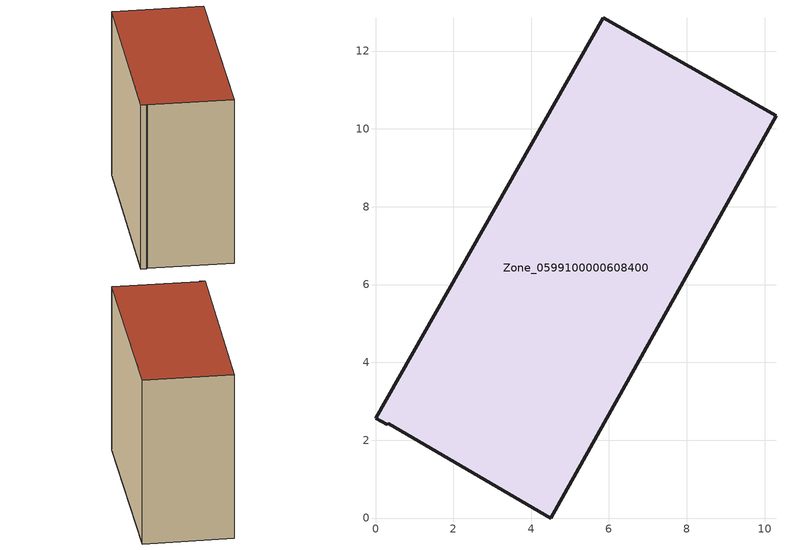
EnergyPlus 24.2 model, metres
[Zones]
Zone_0599100000608400
 floor ground (C_G): 5.85,12.85 10.29,10.33 4.51,0 0.34,2.42 0.29,2.4 0,2.57 z0
 wall outside (C_F): 10.29,10.33 5.85,12.85 0,2.57 0.29,2.4 0.34,2.42 4.51,0 10.29,10.33 z0:10.04
 roof outside (C_R): 0.34,2.42 4.51,0 10.29,10.33 5.85,12.85 0,2.57 0.29,2.4 z10.04
[BUILDING]
Pand.0599100000608400: North Axis=0; Terrain=City; Loads Convergence Tolerance Value=0.04; Temperature Convergence Tolerance Value=0.4; Solar Distribution=FullExterior; Maximum Number of Warmup Days=25; Minimum Number of Warmup Days=1
[Site:Location]
Rotterdam.The.Hague.AP_ZH_NLD Design_Conditions: Latitude=51.96; Longitude=4.45; Time Zone=1; Elevation=-4.5
[SITE:GROUNDTEMPERATURE:BUILDINGSURFACE]
18, 18, 18, 18, 18, 18, 18, 18, 18, 18, 18, 18
[MATERIAL] Thermal Absorptance=0.9; Solar Absorptance=0.7; Visible Absorptance=0.7
Name | Roughness | Thickness | Conductivity | Density | Specific Heat
G.TI.1946 | MediumSmooth | 0.15 | 1 | 540 | 1210
F.TI.1946 | Rough | 0.3 | 0.857143 | 1920 | 840
R.TI.1946 | MediumRough | 0.2 | 0.1 | 1500 | 1000
[CONSTRUCTION]
C_G: G.TI.1946
C_F: F.TI.1946
C_R: R.TI.1946
[ZONE]
Zone_0599100000608400: Type=1; Multiplier=1; Ceiling Height=Autocalculate; Volume=Autocalculate; Floor Area=autocalculate; Part of Total Floor Area=Yes
[ZONEINFILTRATION:DESIGNFLOWRATE]
Infil_Zone_0599100000608400: Zone or ZoneList or Space or SpaceList=Zone_0599100000608400; Schedule=AlwaysOn; Design Flow Rate Calculation Method=Flow/Area; Flow Rate per Floor Area=0.003; Constant Term Coefficient=1; Temperature Term Coefficient=0; Velocity Term Coefficient=0; Velocity Squared Term Coefficient=0
[HVACTEMPLATE:ZONE:IDEALLOADSAIRSYSTEM]
Zone_0599100000608400: Maximum Heating Supply Air Temperature=50; Minimum Cooling Supply Air Temperature=13; Maximum Heating Supply Air Humidity Ratio=0.0156; Minimum Cooling Supply Air Humidity Ratio=0.0077; Heating Limit=NoLimit; Cooling Limit=NoLimit; Dehumidification Control Type=ConstantSensibleHeatRatio; Cooling Sensible Heat Ratio=0.7; Dehumidification Setpoint=60; Humidification Control Type=None; Humidification Setpoint=30; Outdoor Air Method=None; Outdoor Air Flow Rate per Person=0.00944; Outdoor Air Flow Rate per Zone Floor Area=0; Outdoor Air Flow Rate per Zone=0; Demand Controlled Ventilation Type=None; Outdoor Air Economizer Type=NoEconomizer; Heat Recovery Type=None; Sensible Heat Recovery Effectiveness=0.7; Latent Heat Recovery Effectiveness=0.65
[ZONECONTROL:THERMOSTAT]
ThermostatControl_Zone_0599100000608400: Zone or ZoneList=Zone_0599100000608400; Control Type Schedule=DualSetpointControlType; Control 1=Thermostat_Zone_0599100000608400; Temperature Difference Between Cutout And Setpoint=0
[THERMOSTATSETPOINT:DUALSETPOINT]
Thermostat_Zone_0599100000608400: Heating Setpoint Temperature Schedule=HeatingSetpoint_Zone_0599100000608400; Cooling Setpoint Temperature Schedule=CoolingSetpoint_Zone_0599100000608400
[SCHEDULE:COMPACT]
HeatingSetpoint_Zone_0599100000608400: Through: 12/31, For: AllDays, Until: 24:00, 21
CoolingSetpoint_Zone_0599100000608400: Through: 12/31, For: AllDays, Until: 24:00, 24
DualSetpointControlType: Through: 12/31, For: AllDays, Until: 24:00, 4
AlwaysOn: Through: 12/31, For: AllDays, Until: 24:00, 1
